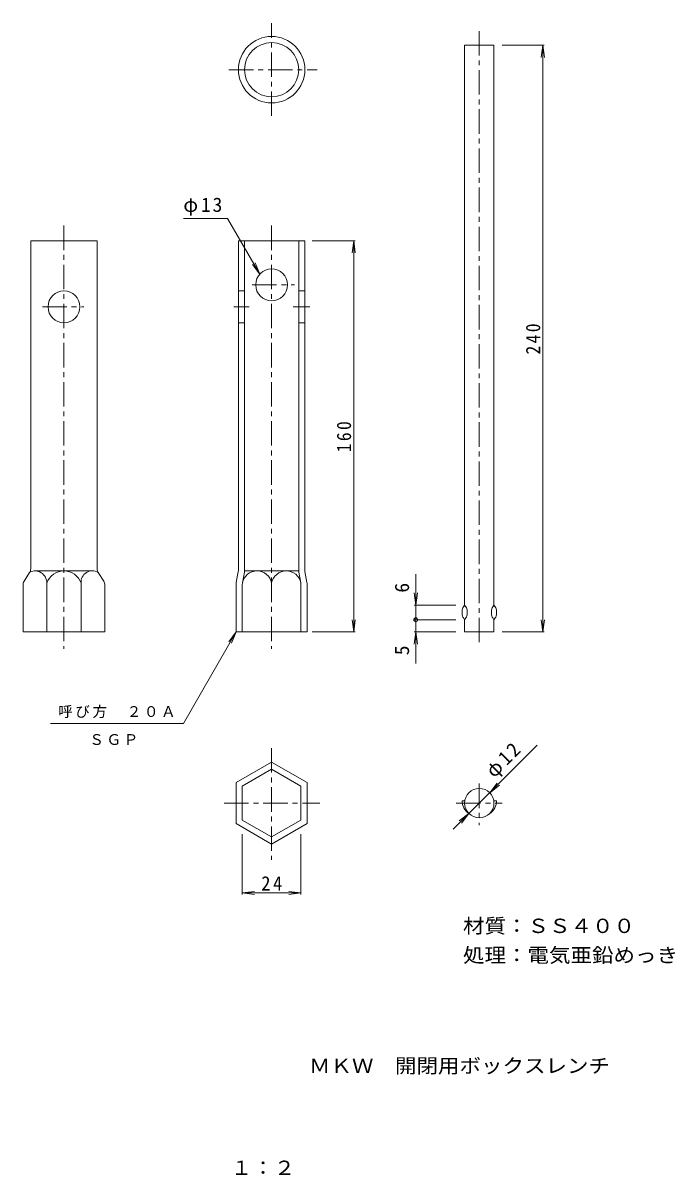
# Model space of a CAD drawing. Units: millimetres, scale not verified. Extents: x -126 to 140, y -267 to 204.
import ezdxf
from ezdxf.enums import TextEntityAlignment as Align

# ---------------------------------------------------------------- set-up
doc = ezdxf.new("R2010")
doc.units = ezdxf.units.MM
doc.header["$LTSCALE"] = 2
doc.header["$PDMODE"] = 32
doc.header["$PDSIZE"] = 1.6
doc.linetypes.add('CHAIN1', pattern=[8, 5, -1, 1, -1])
for name, color, linetype, lineweight in [('0-0_通り芯', 3, 'Continuous', 9), ('0-E', 7, 'Continuous', 9), ('0-F', 7, 'Continuous', 9)]:
    doc.layers.add(name, color=color, linetype=linetype, lineweight=lineweight)
doc.layers.add('0-4_その他', color=2, linetype='Continuous')
doc.layers.add('F-4_F-4ﾚｲﾔ', color=2, linetype='Continuous')
doc.styles.add('ＭＳ ゴシック', font='')
doc.styles.get('ＭＳ ゴシック').set_extended_font_data('MS Gothic')

msp = doc.modelspace()

# ---------------------------------------------------------------- linework, layer by layer
at = {"layer": '0-0_通り芯', "linetype": 'CHAIN1'}
for p, q in [((-24.677, 166.424), (-24.677, 204.414)), ((60.323, 201.119), (60.323, -49.775)), ((-42.145, 185.328), (-6.017, 185.328)), ((-109.677, 121.571), (-109.677, -51.52)), ((-24.677, 121.571), (-24.677, -51.52)), ((-32.633, 97.328), (-15.333, 97.328)), ((-118.514, 88.328), (-101.577, 88.328)), ((-40.085, 88.328), (-33.928, 88.328)), ((-15.865, 88.328), (-9.092, 88.328)), ((-24.677, -92.198), (-24.677, -137.85)), ((60.323, -106.689), (60.323, -123.724)), ((-44.092, -114.672), (-4.962, -114.672)), ((50.833, -114.672), (69.63, -114.672))]:
    msp.add_line(p, q, dxfattribs=at)
at = {"layer": '0-0_通り芯'}
for p, q in [((54.323, 195.328), (54.323, -33.672)), ((54.323, 195.328), (66.323, 195.328)), ((66.323, 195.328), (66.323, -33.672)), ((-123.277, -18.807), (-123.277, 115.328)), ((-123.277, 115.328), (-96.077, 115.328)), ((-96.077, -18.807), (-96.077, 115.328)), ((-38.277, -19.404), (-38.277, 115.328)), ((-38.277, 115.328), (-11.077, 115.328)), ((-35.777, -19.627), (-35.777, 115.328)), ((-13.577, -19.627), (-13.577, 115.328)), ((-11.077, -19.404), (-11.077, 115.328)), ((-35.777, 94.828), (-38.277, 94.828)), ((-13.577, 94.828), (-11.077, 94.828)), ((-35.777, 81.828), (-38.277, 81.828)), ((-13.577, 81.828), (-11.077, 81.828)), ((-123.737, -20.404), (-125.96, -23.94)), ((-121.548, -19.672), (-97.805, -19.672)), ((-93.394, -23.94), (-95.617, -20.404)), ((-39.129, -24.408), (-38.324, -19.935)), ((-35.824, -20.159), (-36.629, -24.631)), ((-13.576, -19.672), (-35.777, -19.672)), ((-12.724, -24.631), (-13.529, -20.159)), ((-10.224, -24.408), (-11.029, -19.935)), ((-126.42, -25.536), (-126.42, -44.672)), ((-116.677, -24.672), (-116.677, -44.672)), ((-102.677, -24.672), (-102.677, -44.672)), ((-92.934, -25.536), (-92.934, -44.672)), ((-39.177, -24.94), (-39.177, -44.672)), ((-36.677, -25.163), (-36.677, -44.672)), ((-12.677, -25.163), (-12.677, -44.672)), ((-10.177, -24.94), (-10.177, -44.672)), ((53.323, -37.263), (53.323, -36.08)), ((53.827, -34.416), (54.323, -33.672)), ((54.819, -34.416), (54.323, -33.672)), ((55.323, -36.08), (55.323, -37.263)), ((65.323, -36.08), (65.323, -37.263)), ((65.827, -34.416), (66.323, -33.672)), ((66.819, -34.416), (66.323, -33.672)), ((67.323, -37.263), (67.323, -36.08)), ((53.827, -38.928), (54.323, -39.672)), ((54.819, -38.928), (54.323, -39.672)), ((54.323, -39.672), (54.323, -44.672)), ((65.827, -38.928), (66.323, -39.672)), ((66.819, -38.928), (66.323, -39.672)), ((66.323, -39.672), (66.323, -44.672)), ((-126.42, -44.672), (-92.934, -44.672)), ((-39.177, -44.672), (-10.177, -44.672)), ((54.323, -44.672), (66.323, -44.672)), ((-24.677, -97.929), (-39.177, -106.3)), ((-10.177, -106.3), (-24.677, -97.929)), ((-24.677, -100.815), (-36.677, -107.744)), ((-12.677, -107.744), (-24.677, -100.815)), ((-39.177, -106.3), (-39.177, -123.043)), ((-36.677, -107.744), (-36.677, -121.6)), ((-12.677, -121.6), (-12.677, -107.744)), ((-10.177, -123.043), (-10.177, -106.3)), ((53.323, -113.672), (54.407, -113.672)), ((67.323, -113.672), (66.239, -113.672)), ((-36.677, -121.6), (-24.677, -128.528)), ((-24.677, -128.528), (-12.677, -121.6)), ((-39.177, -123.043), (-24.677, -131.415)), ((-24.677, -131.415), (-10.177, -123.043))]:
    msp.add_line(p, q, dxfattribs=at)
for centre, radius in [((-24.677, 185.328), 13.6), ((-24.677, 185.328), 11.1), ((-24.677, 97.328), 6.5), ((-109.677, 88.328), 6.5), ((60.323, -114.672), 6)]:
    msp.add_circle(centre, radius, dxfattribs=at)
for centre, radius, start, end in [((-126.277, -18.807), 3, 327.84518, 360), ((-93.077, -18.807), 3, 180, 212.15482), ((-109.677, -27.072), 7.4, 18.92477, 161.07523), ((-41.277, -19.404), 3, 349.79617, 0), ((-30.657, -25.748), 6.076, 10.19943, 169.41341), ((-38.777, -19.627), 3, 349.79665, 0), ((-18.697, -25.748), 6.076, 10.58659, 169.80057), ((-10.577, -19.627), 3, 180, 190.20383), ((-8.077, -19.404), 3, 180, 190.20383), ((-123.42, -25.536), 3, 147.84518, 180), ((-95.934, -25.536), 3, 0, 32.15482), ((-36.177, -24.94), 3, 169.79665, 180), ((-33.677, -25.163), 3, 169.79617, 180), ((-15.677, -25.163), 3, 0, 10.20335), ((-13.177, -24.94), 3, 0, 10.20335), ((56.323, -36.08), 3, 146.30986, 180), ((56.323, -37.263), 3, 180, 213.69014), ((52.323, -36.08), 3, 0, 33.69014), ((52.323, -37.263), 3, 326.30986, 0), ((68.323, -36.08), 3, 146.30986, 180), ((68.323, -37.263), 3, 180, 213.69014), ((64.323, -36.08), 3, 0, 33.69014), ((64.323, -37.263), 3, 326.30986, 0), ((59.32, -113.864), 6, 178.16278, 237.32164), ((61.326, -113.864), 6, 302.67836, 1.83722)]:
    msp.add_arc(centre, radius, start, end, dxfattribs=at)
for centre, major_axis, ratio, start_param, end_param in [((-121.485, -24.672), (0, 5), 0.9615, 4.712389, 6.7418304), ((-98.035, -24.306), (4.641, 0.366), 0.9964, 0.9610427, 3.1415927)]:
    msp.add_ellipse(centre, major_axis=major_axis, ratio=ratio, start_param=start_param, end_param=end_param, dxfattribs=at)
at = {"layer": '0-E'}
for p, q in [((-39.177, -44.672), (-60.799, -82.122)), ((-39.177, -44.672), (-42.221, -48.638)), ((-39.177, -44.672), (-41.09, -49.291)), ((-115.153, -82.122), (-60.799, -82.122))]:
    msp.add_line(p, q, dxfattribs=at)
at = {"layer": '0-F'}
for p, q in [((69.606, 195.328), (86.923, 195.328)), ((86.323, 195.328), (85.671, 190.371)), ((86.323, 195.328), (86.976, 190.371)), ((86.323, -44.672), (86.323, 195.328)), ((-42.713, 124.502), (-60.76, 124.502)), ((-29.524, 101.659), (-42.713, 124.502)), ((-8.146, 115.328), (9.523, 115.328)), ((8.923, 115.328), (8.271, 110.371)), ((8.923, 115.328), (9.576, 110.371)), ((8.923, -44.672), (8.923, 115.328)), ((-29.524, 101.659), (-32.568, 105.625)), ((-29.524, 101.659), (-31.438, 106.278)), ((34.323, -20.999), (34.323, -57.499)), ((34.323, -33.672), (33.671, -28.715)), ((34.323, -33.672), (34.976, -28.715)), ((50.717, -33.672), (33.723, -33.672)), ((8.923, -44.672), (8.271, -39.715)), ((8.923, -44.672), (9.576, -39.715)), ((50.717, -39.672), (33.723, -39.672)), ((86.323, -44.672), (85.671, -39.715)), ((86.323, -44.672), (86.976, -39.715)), ((-8.146, -44.672), (9.523, -44.672)), ((34.323, -44.672), (33.671, -49.629)), ((50.717, -44.672), (33.723, -44.672)), ((34.323, -44.672), (34.976, -49.629)), ((69.606, -44.672), (86.923, -44.672)), ((49.675, -125.32), (83.984, -91.011)), ((64.566, -110.429), (67.61, -106.462)), ((64.566, -110.429), (68.533, -107.385)), ((56.081, -118.914), (52.114, -121.958)), ((56.081, -118.914), (53.037, -122.881)), ((-36.677, -127.404), (-36.677, -152.015)), ((-12.677, -127.404), (-12.677, -152.015)), ((-36.677, -151.415), (-31.719, -150.762)), ((-12.677, -151.415), (-17.634, -150.762)), ((-36.677, -151.415), (-31.719, -152.068)), ((-36.677, -151.415), (-12.677, -151.415)), ((-12.677, -151.415), (-17.634, -152.068))]:
    msp.add_line(p, q, dxfattribs=at)
msp.add_point((34.323, -39.672), dxfattribs=at)

# ---------------------------------------------------------------- texts
at = {"layer": '0-4_その他', "style": 'ＭＳ ゴシック', "width": 1.1}
for s, p in [('材質：ＳＳ４００', (53.635, -169.566)), ('処理：電気亜鉛めっき', (53.635, -181.567))]:
    msp.add_text(s, height=5.865, dxfattribs=at).set_placement(p, align=Align.BOTTOM_LEFT)
at = {"layer": '0-E', "char_height": 4.399, "attachment_point": 7, "style": 'ＭＳ ゴシック'}
for s, insert in [('\\T1.17;呼び方\u3000２０Ａ', (-112.068, -79.919)), ('\\T1.17;ＳＧＰ', (-99.289, -90.935))]:
    msp.add_mtext(s, dxfattribs=dict(at, insert=insert))
at = {"layer": '0-F', "color": 2, "style": 'ＭＳ ゴシック'}
for s, p in [('6', (33.323, -28.575)), ('5', (33.323, -54.176))]:
    msp.add_text(s, height=5.865, rotation=90, dxfattribs=at).set_placement(p, align=Align.BOTTOM_LEFT)
at = {"layer": '0-F', "color": 2, "char_height": 5.865, "attachment_point": 7, "style": 'ＭＳ ゴシック'}
for s, insert in [('\\T1.19;φ13', (-60.814, 125.57)), ('\\T1.27;\\W0.95;24', (-28.927, -150.415))]:
    msp.add_mtext(s, dxfattribs=dict(at, insert=insert))
for s, insert, rotation in [('\\T1.27;\\W0.9;240', (85.323, 68.828), 90), ('\\T1.27;\\W0.9;160', (7.923, 28.828), 90), ('\\T1.19;φ12', (67.531, -105.829), 45)]:
    msp.add_mtext(s, dxfattribs=dict(at, insert=insert, rotation=rotation))
at = {"layer": 'F-4_F-4ﾚｲﾔ', "style": 'ＭＳ ゴシック', "width": 1.1}
for s, p in [('ＭＫＷ\u3000開閉用ボックスレンチ', (-9.4, -226.8)), ('１：２', (-41.4, -268.531))]:
    msp.add_text(s, height=5.865, dxfattribs=at).set_placement(p, align=Align.BOTTOM_LEFT)

doc.saveas('drawing.dxf')
